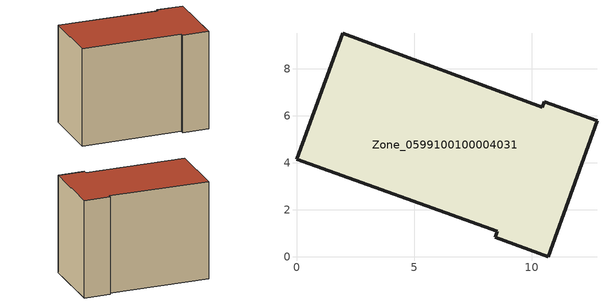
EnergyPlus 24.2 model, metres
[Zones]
Zone_0599100100004031
 floor ground (C_G): 8.45,0.82 8.54,1.08 0,4.15 1.96,9.5 10.45,6.35 10.54,6.59 12.78,5.79 10.7,0 z0
 wall outside (C_F): 8.54,1.08 8.45,0.82 10.7,0 12.78,5.79 10.54,6.59 10.45,6.35 1.96,9.5 0,4.15 8.54,1.08 z0:8.95
 roof outside (C_R): 1.96,9.5 0,4.15 8.54,1.08 8.45,0.82 10.7,0 12.78,5.79 10.54,6.59 10.45,6.35 z8.95
[BUILDING]
Pand.0599100100004031: North Axis=0; Terrain=City; Loads Convergence Tolerance Value=0.04; Temperature Convergence Tolerance Value=0.4; Solar Distribution=FullExterior; Maximum Number of Warmup Days=25; Minimum Number of Warmup Days=1
[Site:Location]
Rotterdam.The.Hague.AP_ZH_NLD Design_Conditions: Latitude=51.96; Longitude=4.45; Time Zone=1; Elevation=-4.5
[SITE:GROUNDTEMPERATURE:BUILDINGSURFACE]
18, 18, 18, 18, 18, 18, 18, 18, 18, 18, 18, 18
[MATERIAL] Thermal Absorptance=0.9; Solar Absorptance=0.7; Visible Absorptance=0.7
Name | Roughness | Thickness | Conductivity | Density | Specific Heat
G.TI.2006-2014 | MediumSmooth | 0.15 | 0.06 | 540 | 1210
F.TI.2006-2014 | Rough | 0.3 | 0.12 | 1920 | 840
R.TI.2006-2014 | MediumRough | 0.2 | 0.08 | 1500 | 1000
[CONSTRUCTION]
C_G: G.TI.2006-2014
C_F: F.TI.2006-2014
C_R: R.TI.2006-2014
[ZONE]
Zone_0599100100004031: Type=1; Multiplier=1; Ceiling Height=Autocalculate; Volume=Autocalculate; Floor Area=autocalculate; Part of Total Floor Area=Yes
[ZONEINFILTRATION:DESIGNFLOWRATE]
Infil_Zone_0599100100004031: Zone or ZoneList or Space or SpaceList=Zone_0599100100004031; Schedule=AlwaysOn; Design Flow Rate Calculation Method=Flow/Area; Flow Rate per Floor Area=0.0015; Constant Term Coefficient=1; Temperature Term Coefficient=0; Velocity Term Coefficient=0; Velocity Squared Term Coefficient=0
[HVACTEMPLATE:ZONE:IDEALLOADSAIRSYSTEM]
Zone_0599100100004031: Maximum Heating Supply Air Temperature=50; Minimum Cooling Supply Air Temperature=13; Maximum Heating Supply Air Humidity Ratio=0.0156; Minimum Cooling Supply Air Humidity Ratio=0.0077; Heating Limit=NoLimit; Cooling Limit=NoLimit; Dehumidification Control Type=ConstantSensibleHeatRatio; Cooling Sensible Heat Ratio=0.7; Dehumidification Setpoint=60; Humidification Control Type=None; Humidification Setpoint=30; Outdoor Air Method=None; Outdoor Air Flow Rate per Person=0.00944; Outdoor Air Flow Rate per Zone Floor Area=0; Outdoor Air Flow Rate per Zone=0; Demand Controlled Ventilation Type=None; Outdoor Air Economizer Type=NoEconomizer; Heat Recovery Type=None; Sensible Heat Recovery Effectiveness=0.7; Latent Heat Recovery Effectiveness=0.65
[ZONECONTROL:THERMOSTAT]
ThermostatControl_Zone_0599100100004031: Zone or ZoneList=Zone_0599100100004031; Control Type Schedule=DualSetpointControlType; Control 1=Thermostat_Zone_0599100100004031; Temperature Difference Between Cutout And Setpoint=0
[THERMOSTATSETPOINT:DUALSETPOINT]
Thermostat_Zone_0599100100004031: Heating Setpoint Temperature Schedule=HeatingSetpoint_Zone_0599100100004031; Cooling Setpoint Temperature Schedule=CoolingSetpoint_Zone_0599100100004031
[SCHEDULE:COMPACT]
HeatingSetpoint_Zone_0599100100004031: Through: 12/31, For: AllDays, Until: 24:00, 21
CoolingSetpoint_Zone_0599100100004031: Through: 12/31, For: AllDays, Until: 24:00, 24
DualSetpointControlType: Through: 12/31, For: AllDays, Until: 24:00, 4
AlwaysOn: Through: 12/31, For: AllDays, Until: 24:00, 1
